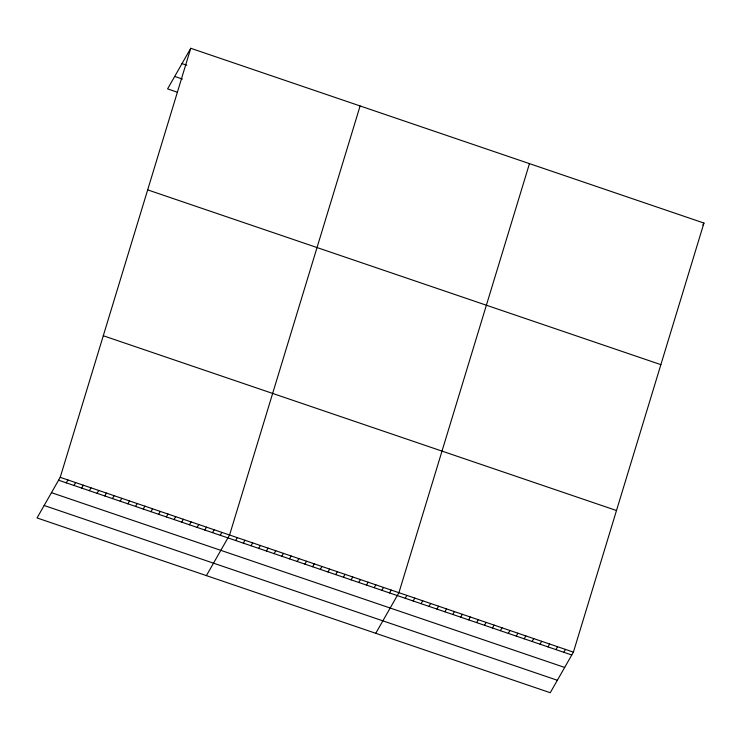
<?xml version="1.0" encoding="UTF-8"?>
<svg xmlns="http://www.w3.org/2000/svg" width="741" height="741" viewBox="0 0 741 741"><rect width="100%" height="100%" fill="white"/><g stroke="black" fill="none" stroke-linecap="round" stroke-linejoin="round"><path stroke-width="1.11" d="M60.216 477.334L190.752 48.276L703.95 223.06L573.414 652.117L550.248 692.724L37.05 517.94L60.216 477.334L573.414 652.117M360.107 105.954L229.571 535.011L206.406 575.618M529.463 163.631L398.927 592.689L375.761 633.296M190.752 48.276L167.586 88.883L177.21 92.162M66.264 482.845L67.913 479.964M73.961 485.466L75.61 482.586M81.658 488.087L83.307 485.207M89.355 490.709L91.004 487.828M97.062 493.33L98.701 490.449M104.759 495.951L106.398 493.071M112.456 498.573L114.095 495.692M120.153 501.194L121.793 498.313M127.85 503.815L129.49 500.935M135.547 506.436L137.187 503.556M143.245 509.058L144.893 506.177M150.942 511.679L152.59 508.798M158.639 514.3L160.288 511.42M166.336 516.922L167.985 514.041M174.033 519.543L175.682 516.662M181.74 522.164L183.379 519.284M189.437 524.785L191.076 521.905M197.134 527.407L198.773 524.526M204.831 530.028L206.47 527.147M212.528 532.649L214.168 529.769M220.225 535.271L221.865 532.39M235.619 540.513L237.268 537.633M243.317 543.134L244.965 540.254M251.014 545.756L252.662 542.875M258.711 548.377L260.36 545.496M266.417 550.998L268.057 548.118M274.114 553.629L275.754 550.748M281.812 556.25L283.451 553.37M289.509 558.871L291.148 555.991M297.206 561.493L298.845 558.612M304.903 564.114L306.542 561.233M312.6 566.735L314.249 563.855M320.297 569.357L321.946 566.476M327.994 571.978L329.643 569.097M335.692 574.599L337.34 571.719M343.389 577.22L345.037 574.34M351.095 579.842L352.735 576.961M358.792 582.463L360.432 579.582M366.489 585.084L368.129 582.204M374.186 587.706L375.826 584.825M381.884 590.327L383.523 587.446M389.581 592.948L391.22 590.068M405.207 598.274L406.855 595.394M413.145 600.97L414.784 598.089M421.073 603.674L422.713 600.794M429.002 606.379L430.651 603.498M436.94 609.074L438.579 606.194M444.869 611.779L446.508 608.898M452.797 614.474L454.437 611.594M460.726 617.179L462.375 614.298M468.664 619.884L470.303 617.003M702.857 224.977L703.95 223.06M476.593 622.579L478.232 619.698M484.521 625.284L486.17 622.403M492.45 627.979L494.099 625.108M500.388 630.684L502.028 627.803M508.317 633.388L509.956 630.508M516.245 636.084L517.894 633.203M524.183 638.788L525.823 635.908M532.112 641.493L533.752 638.612M540.041 644.188L541.68 641.308M547.97 646.893L549.618 644.012M555.907 649.588L557.547 646.708M563.836 652.293L565.476 649.412M182.008 63.615L186.815 65.245M174.691 76.434L182.388 79.055M147.672 189.872L660.87 364.646M103.286 335.747L616.484 510.521M58.567 480.214L571.765 654.998M51.462 492.672L564.67 667.446M44.154 505.492L557.352 680.266"/></g></svg>
